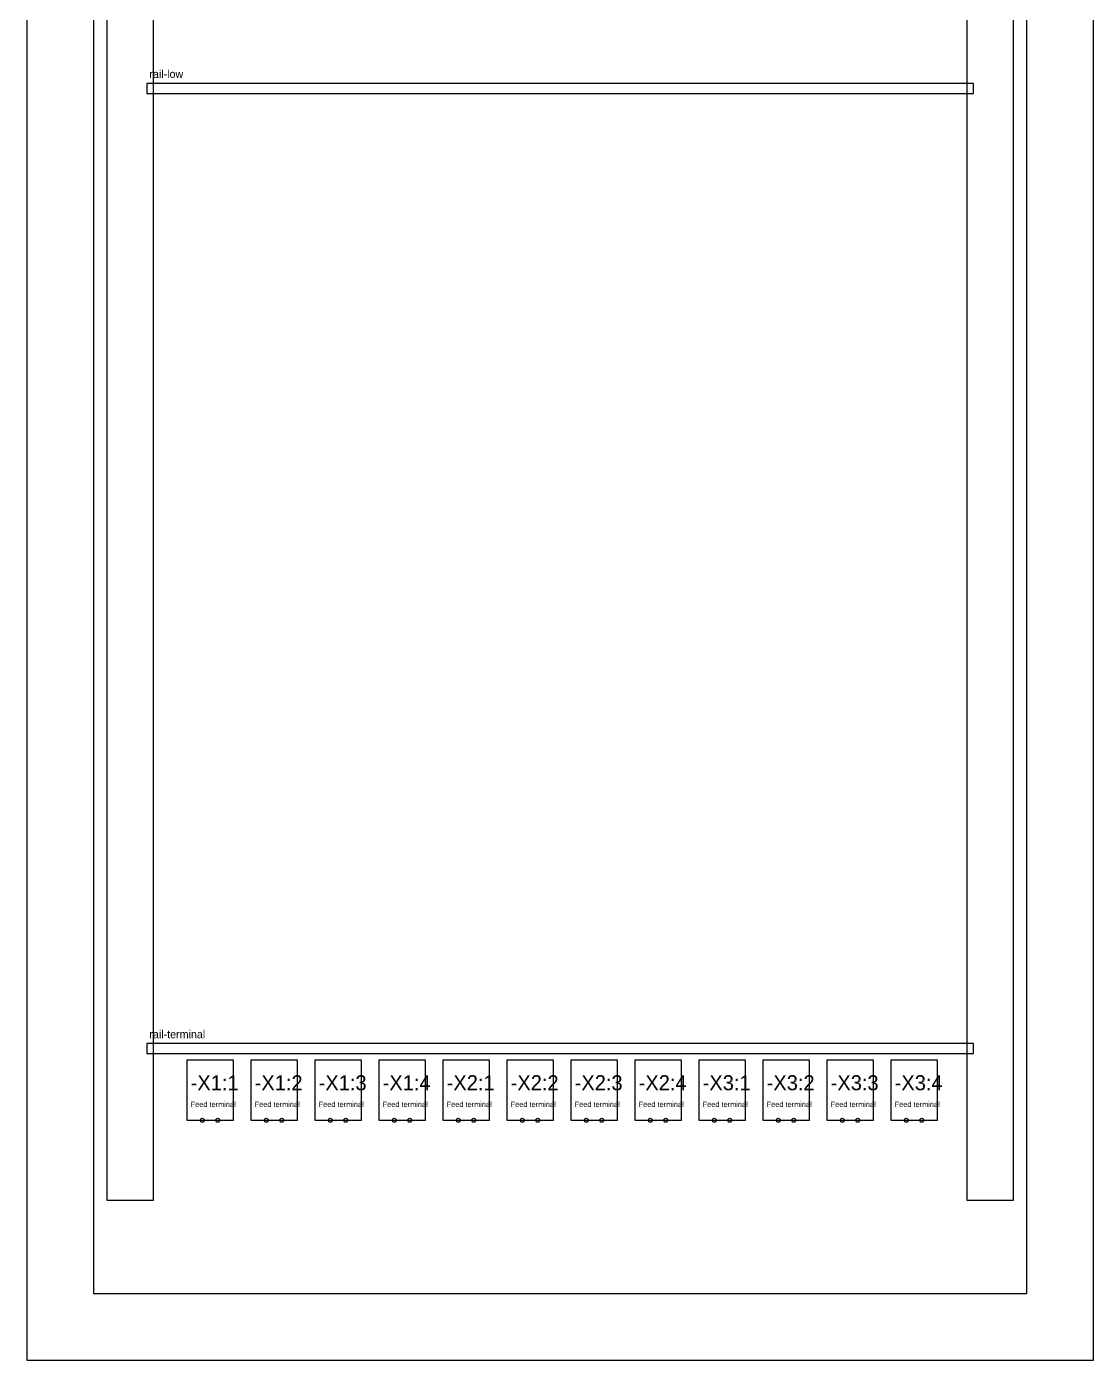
# Model space of a CAD drawing. Header units: millimetres. Extents: x 0 to 800, y 0 to 2000.
# Drawn here: x 0 to 800, y 0 to 1000 of the extents above; entities that cross this region are included whole.
import ezdxf

# ---------------------------------------------------------------- set-up
doc = ezdxf.new("R2010")
doc.units = ezdxf.units.MM

msp = doc.modelspace()

# ---------------------------------------------------------------- linework, layer by layer
at = {"layer": 'COMPONENT'}
for p, q in [((155, 225), (120, 225)), ((120, 225), (120, 180)), ((155, 180), (155, 225)), ((203, 225), (168, 225)), ((168, 225), (168, 180)), ((203, 180), (203, 225)), ((251, 225), (216, 225)), ((216, 225), (216, 180)), ((251, 180), (251, 225)), ((299, 225), (264, 225)), ((264, 225), (264, 180)), ((299, 180), (299, 225)), ((347, 225), (312, 225)), ((312, 225), (312, 180)), ((347, 180), (347, 225)), ((395, 225), (360, 225)), ((360, 225), (360, 180)), ((395, 180), (395, 225)), ((443, 225), (408, 225)), ((408, 225), (408, 180)), ((443, 180), (443, 225)), ((491, 225), (456, 225)), ((456, 225), (456, 180)), ((491, 180), (491, 225)), ((539, 225), (504, 225)), ((504, 225), (504, 180)), ((539, 180), (539, 225)), ((587, 225), (552, 225)), ((552, 225), (552, 180)), ((587, 180), (587, 225)), ((635, 225), (600, 225)), ((600, 225), (600, 180)), ((635, 180), (635, 225)), ((683, 225), (648, 225)), ((648, 225), (648, 180)), ((683, 180), (683, 225)), ((120, 180), (155, 180)), ((168, 180), (203, 180)), ((216, 180), (251, 180)), ((264, 180), (299, 180)), ((312, 180), (347, 180)), ((360, 180), (395, 180)), ((408, 180), (443, 180)), ((456, 180), (491, 180)), ((504, 180), (539, 180)), ((552, 180), (587, 180)), ((600, 180), (635, 180)), ((648, 180), (683, 180))]:
    msp.add_line(p, q, dxfattribs=at)
at = {"layer": 'DIN_RAIL'}
for p, q in [((710, 957.5), (90, 957.5)), ((90, 957.5), (90, 950)), ((90, 950), (710, 950)), ((710, 950), (710, 957.5)), ((710, 237.5), (90, 237.5)), ((90, 237.5), (90, 230)), ((90, 230), (710, 230)), ((710, 230), (710, 237.5))]:
    msp.add_line(p, q, dxfattribs=at)
at = {"layer": 'ENCLOSURE'}
for p, q in [((0, 2000), (0, 0)), ((800, 0), (800, 2000)), ((0, 0), (800, 0))]:
    msp.add_line(p, q, dxfattribs=at)
at = {"layer": 'MOUNTING_PLATE'}
for p, q in [((50, 1950), (50, 50)), ((750, 50), (750, 1950)), ((50, 50), (750, 50))]:
    msp.add_line(p, q, dxfattribs=at)
at = {"layer": 'TERMINAL'}
for centre in [(131.6667, 180), (143.3333, 180), (179.6667, 180), (191.3333, 180), (227.6667, 180), (239.3333, 180), (275.6667, 180), (287.3333, 180), (323.6667, 180), (335.3333, 180), (371.6667, 180), (383.3333, 180), (419.6667, 180), (431.3333, 180), (467.6667, 180), (479.3333, 180), (515.6667, 180), (527.3333, 180), (563.6667, 180), (575.3333, 180), (611.6667, 180), (623.3333, 180), (659.6667, 180), (671.3333, 180)]:
    msp.add_circle(centre, 1.5, dxfattribs=at)
at = {"layer": 'WIRE_DUCT'}
for p, q in [((60, 1900), (60, 120)), ((95, 120), (95, 1900)), ((705, 1900), (705, 120)), ((740, 120), (740, 1900)), ((60, 120), (95, 120)), ((705, 120), (740, 120))]:
    msp.add_line(p, q, dxfattribs=at)

# ---------------------------------------------------------------- texts
at = {"layer": 'TAG'}
for s, p in [('-X1:1', (123, 202.5)), ('-X1:2', (171, 202.5)), ('-X1:3', (219, 202.5)), ('-X1:4', (267, 202.5)), ('-X2:1', (315, 202.5)), ('-X2:2', (363, 202.5)), ('-X2:3', (411, 202.5)), ('-X2:4', (459, 202.5)), ('-X3:1', (507, 202.5)), ('-X3:2', (555, 202.5)), ('-X3:3', (603, 202.5)), ('-X3:4', (651, 202.5))]:
    msp.add_text(s, height=11.25, dxfattribs=at).set_placement(p)
at = {"layer": 'TEXT'}
for s, height, p in [('rail-low', 6, (92, 961.5)), ('rail-terminal', 6, (92, 241.5)), ('Feed terminal', 4, (123, 190)), ('Feed terminal', 4, (171, 190)), ('Feed terminal', 4, (219, 190)), ('Feed terminal', 4, (267, 190)), ('Feed terminal', 4, (315, 190)), ('Feed terminal', 4, (363, 190)), ('Feed terminal', 4, (411, 190)), ('Feed terminal', 4, (459, 190)), ('Feed terminal', 4, (507, 190)), ('Feed terminal', 4, (555, 190)), ('Feed terminal', 4, (603, 190)), ('Feed terminal', 4, (651, 190))]:
    msp.add_text(s, height=height, dxfattribs=at).set_placement(p)

doc.saveas('drawing.dxf')
